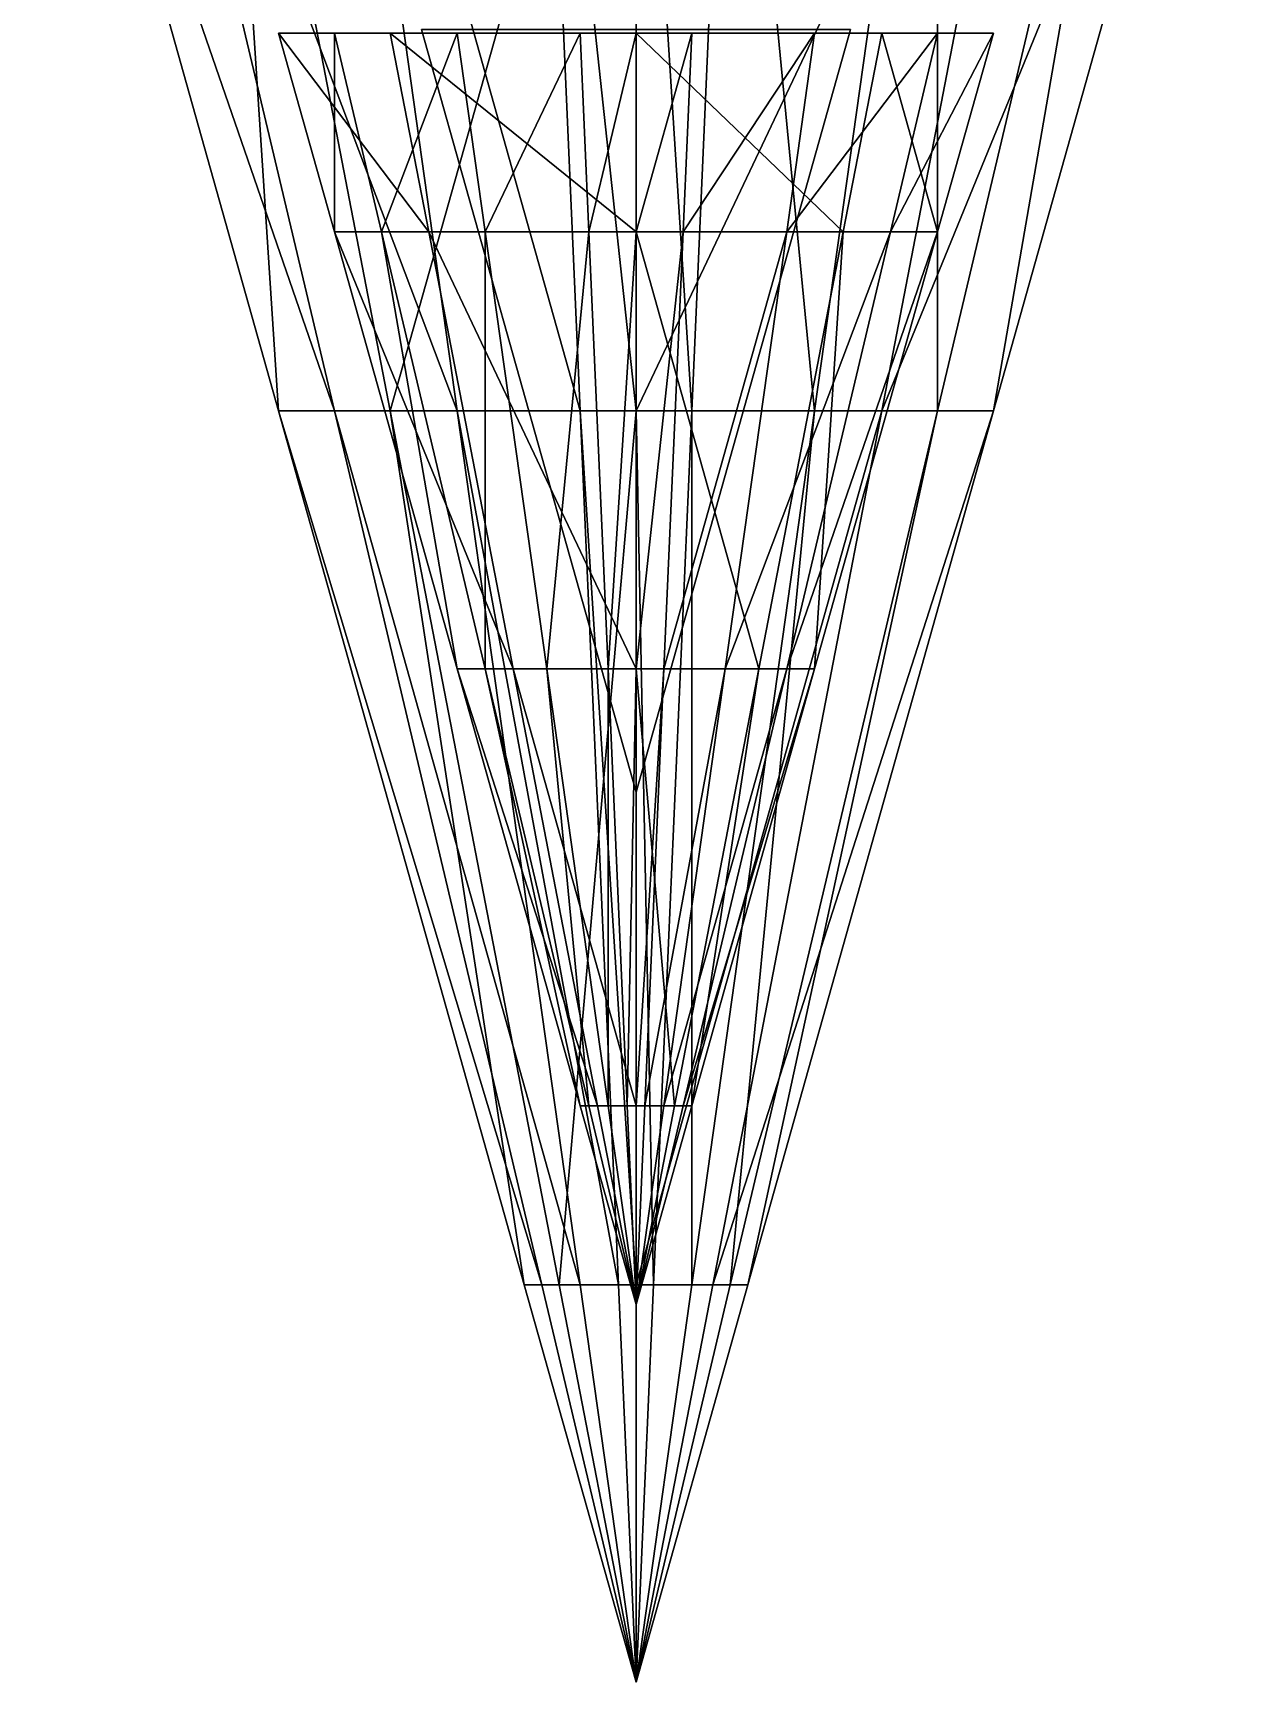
# Model space of a CAD drawing. Header units: metres. Extents: x -1.16 to 1.12, y -2 to 2.02.
# Drawn here: x -0.949 to 0.949, y -2 to 0.594 of the extents above; entities that cross this region are included whole.
import ezdxf

# ---------------------------------------------------------------- set-up
doc = ezdxf.new("R2010")
doc.units = ezdxf.units.M

msp = doc.modelspace()

# ---------------------------------------------------------------- linework, layer by layer
at = {"layer": 'Frigate Parent'}
for points in [[(-0.5625, 0), (-0.9492, 1.375, 0), (-0.6526, 1.375, 0)], [(-0.4746, 0, -0.041), (-0.9492, 1.375, 0), (-0.5625, 0)], [(-0.4746, 0, -0.041), (-0.8009, 1.375, -0.0692), (-0.9492, 1.375, 0)], [(-0.2813, 0, -0.1313), (-0.8009, 1.375, -0.0692), (-0.4746, 0, -0.041)], [(-0.2813, 0, -0.1313), (-0.4746, 1.375, -0.2215), (-0.8009, 1.375, -0.0692)], [(-0.3867, 0), (-0.6526, 1.375, 0), (0, 1.375, 0)], [(-0.5625, 0), (-0.6526, 1.375, 0), (-0.3867, 0)], [(-0.0879, 0, -0.2215), (-0.4746, 1.375, -0.2215), (-0.2813, 0, -0.1313)], [(-0.0879, 0, -0.2215), (-0.1483, 1.375, -0.3738), (-0.4746, 1.375, -0.2215)], [(-0.3867, 0), (0, 1.375, 0), (0, 0)], [(0, 0, -0.2625), (-0.1483, 1.375, -0.3738), (-0.0879, 0, -0.2215)], [(0, 0, -0.2625), (0, 1.375, -0.443), (-0.1483, 1.375, -0.3738)], [(0, 0), (0.6526, 1.375, 0), (0.3867, 0)], [(0, 0), (0, 1.375, 0), (0.6526, 1.375, 0)], [(0.0879, 0, -0.2215), (0, 1.375, -0.443), (0, 0, -0.2625)], [(0.0879, 0, -0.2215), (0.1483, 1.375, -0.3738), (0, 1.375, -0.443)], [(0.2812, 0, -0.1313), (0.1483, 1.375, -0.3738), (0.0879, 0, -0.2215)], [(0.2812, 0, -0.1313), (0.4746, 1.375, -0.2215), (0.1483, 1.375, -0.3738)], [(0.4746, 0, -0.041), (0.4746, 1.375, -0.2215), (0.2812, 0, -0.1313)], [(0.3867, 0), (0.9492, 1.375, 0), (0.5625, 0)], [(0.3867, 0), (0.6526, 1.375, 0), (0.9492, 1.375, 0)], [(0.4746, 0, -0.041), (0.8009, 1.375, -0.0692), (0.4746, 1.375, -0.2215)], [(0.5625, 0, 0), (0.8009, 1.375, -0.0692), (0.4746, 0, -0.041)], [(0.5625, 0, 0), (0.9492, 1.375, 0), (0.8009, 1.375, -0.0692)], [(0, -1.375, -0.082), (0, 0, -0.2625), (-0.0879, 0, -0.2215)], [(0, -1.375, 0), (0.3867, 0), (0.1209, -1.375, 0)], [(0, -1.375, 0), (0, 0), (0.3867, 0)], [(0.0275, -1.375, -0.0692), (0, 0, -0.2625), (0, -1.375, -0.082)], [(0.0275, -1.375, -0.0692), (0.0879, 0, -0.2215), (0, 0, -0.2625)], [(0.0879, -1.375, -0.041), (0.0879, 0, -0.2215), (0.0275, -1.375, -0.0692)], [(0.0879, -1.375, -0.041), (0.2812, 0, -0.1313), (0.0879, 0, -0.2215)], [(0.1483, -1.375, -0.0128), (0.2812, 0, -0.1313), (0.0879, -1.375, -0.041)], [(0.1209, -1.375, 0), (0.5625, 0), (0.1758, -1.375, 0)], [(0.1209, -1.375, 0), (0.3867, 0), (0.5625, 0)], [(0.1483, -1.375, -0.0128), (0.4746, 0, -0.041), (0.2812, 0, -0.1313)], [(0.1758, -1.375, 0), (0.4746, 0, -0.041), (0.1483, -1.375, -0.0128)], [(0.1758, -1.375, 0), (0.5625, 0, 0), (0.4746, 0, -0.041)], [(-0.1758, -1.375, 0), (-0.5625, 0), (-0.3867, 0)], [(-0.1483, -1.375, -0.0128), (-0.5625, 0), (-0.1758, -1.375, 0)], [(-0.1483, -1.375, -0.0128), (-0.4746, 0, -0.041), (-0.5625, 0)], [(-0.0879, -1.375, -0.041), (-0.4746, 0, -0.041), (-0.1483, -1.375, -0.0128)], [(-0.0879, -1.375, -0.041), (-0.2813, 0, -0.1313), (-0.4746, 0, -0.041)], [(-0.1208, -1.375, 0), (-0.3867, 0), (0, 0)], [(-0.1758, -1.375, 0), (-0.3867, 0), (-0.1208, -1.375, 0)], [(-0.0275, -1.375, -0.0692), (-0.2813, 0, -0.1313), (-0.0879, -1.375, -0.041)], [(-0.0275, -1.375, -0.0692), (-0.0879, 0, -0.2215), (-0.2813, 0, -0.1313)], [(-0.1208, -1.375, 0), (0, 0), (0, -1.375, 0)], [(0, -1.375, -0.082), (-0.0879, 0, -0.2215), (-0.0275, -1.375, -0.0692)], [(0, -2, 0), (-0.1758, -1.375, 0), (-0.1208, -1.375, 0)], [(0, -2, 0), (-0.1758, -1.375, 0), (0, -2, 0)], [(0, -2, 0), (-0.1483, -1.375, -0.0128), (-0.1758, -1.375, 0)], [(0, -2, 0), (-0.1483, -1.375, -0.0128), (0, -2, 0)], [(0, -2, 0), (-0.0879, -1.375, -0.041), (-0.1483, -1.375, -0.0128)], [(0, -2, 0), (-0.1208, -1.375, 0), (0, -1.375, 0)], [(0, -2, 0), (-0.1208, -1.375, 0), (0, -2, 0)], [(0, -2, 0), (-0.0879, -1.375, -0.041), (0, -2, 0)], [(0, -2, 0), (-0.0275, -1.375, -0.0692), (-0.0879, -1.375, -0.041)], [(0, -2, 0), (-0.0275, -1.375, -0.0692), (0, -2, 0)], [(0, -2, 0), (0, -1.375, -0.082), (-0.0275, -1.375, -0.0692)], [(0, -2, 0), (0.1758, -1.375, 0), (0, -2, 0)], [(0, -2, 0), (0.1209, -1.375, 0), (0.1758, -1.375, 0)], [(0, -2, 0), (0.1209, -1.375, 0), (0, -2, 0)], [(0, -2, 0), (0, -1.375, 0), (0.1209, -1.375, 0)], [(0, -2, 0), (0, -1.375, 0), (0, -2, 0)], [(0, -2, 0), (0, -1.375, -0.082), (0, -2, 0)], [(0, -2, 0), (0.0275, -1.375, -0.0692), (0, -1.375, -0.082)], [(0, -2, 0), (0.0275, -1.375, -0.0692), (0, -2, 0)], [(0, -2, 0), (0.0879, -1.375, -0.041), (0.0275, -1.375, -0.0692)], [(0, -2, 0), (0.0879, -1.375, -0.041), (0, -2, 0)], [(0, -2, 0), (0.1483, -1.375, -0.0128), (0.0879, -1.375, -0.041)], [(0, -2, 0), (0.1483, -1.375, -0.0128), (0, -2, 0)], [(0, -2, 0), (0.1758, -1.375, 0), (0.1483, -1.375, -0.0128)]]:
    msp.add_3dface(points, dxfattribs=at)
at = {"layer": 'Prism'}
for points in [[(-0.3375, 0.6, 0.131), (0, -0.6, 0.191), (0, -0.6, 0.131)], [(-0.3375, 0.6, 0.131), (-0.3375, 0.6, 0.191), (0, -0.6, 0.191)], [(0, -0.6, 0.131), (0.3375, 0.6, 0.131), (-0.3375, 0.6, 0.131)], [(0.3375, 0.6, 0.191), (0, -0.6, 0.191), (-0.3375, 0.6, 0.191)], [(0, -0.6, 0.131), (0.3375, 0.6, 0.191), (0.3375, 0.6, 0.131)], [(0, -0.6, 0.131), (0, -0.6, 0.191), (0.3375, 0.6, 0.191)]]:
    msp.add_3dface(points, dxfattribs=at)
at = {"layer": 'Pyramid 1'}
for points in [[(-0.3263, 0.2817, 0), (-0.5625, 0.5942, 0), (-0.4746, 0.2817, 0)], [(-0.3263, 0.2817, 0), (-0.3867, 0.5942, 0), (-0.5625, 0.5942, 0)], [(-0.4746, 0.2817, 0), (-0.5625, 0.5942, 0), (-0.4746, 0.5942, 0.0586)], [(-0.4746, 0.5942, 0.0586), (-0.5625, 0.5942, 0), (-0.3867, 0.5942, 0)], [(-0.4005, 0.2817, 0.0494), (-0.4746, 0.5942, 0.0586), (-0.2813, 0.5942, 0.1875)], [(-0.4746, 0.2817, 0), (-0.4746, 0.5942, 0.0586), (-0.4005, 0.2817, 0.0494)], [(-0.3867, 0.5942, 0), (-0.2813, 0.5942, 0.1875), (-0.4746, 0.5942, 0.0586)], [(-0.4005, 0.2817, 0.0494), (-0.2813, 0.5942, 0.1875), (-0.2373, 0.2817, 0.1582)], [(0, 0.2817, 0), (-0.3867, 0.5942, 0), (-0.3263, 0.2817, 0)], [(0, 0.2817, 0), (0, 0.5942, 0), (-0.3867, 0.5942, 0)], [(-0.2813, 0.5942, 0.1875), (-0.3867, 0.5942, 0), (0, 0.5942, 0)], [(-0.2373, 0.2817, 0.1582), (-0.2813, 0.5942, 0.1875), (-0.0879, 0.5942, 0.3164)], [(0, 0.5942, 0), (-0.0879, 0.5942, 0.3164), (-0.2813, 0.5942, 0.1875)], [(-0.2373, 0.2817, 0.1582), (-0.0879, 0.5942, 0.3164), (-0.0742, 0.2817, 0.267)], [(-0.0742, 0.2817, 0.267), (-0.0879, 0.5942, 0.3164), (0, 0.5942, 0.375)], [(-0.0879, 0.5942, 0.3164), (0.0879, 0.5942, 0.3164), (0, 0.5942, 0.375)], [(0.0879, 0.5942, 0.3164), (-0.0879, 0.5942, 0.3164), (0, 0.5942, 0)], [(-0.0742, 0.2817, 0.267), (0, 0.5942, 0.375), (0, 0.2817, 0.3164)], [(0.3263, 0.2817, 0), (0, 0.5942, 0), (0, 0.2817, 0)], [(0.3263, 0.2817, 0), (0.3867, 0.5942, 0), (0, 0.5942, 0)], [(0, 0.2817, 0.3164), (0.0879, 0.5942, 0.3164), (0.0742, 0.2817, 0.267)], [(0, 0.2817, 0.3164), (0, 0.5942, 0.375), (0.0879, 0.5942, 0.3164)], [(0, 0.5942, 0), (0.3867, 0.5942, 0), (0.2812, 0.5942, 0.1875)], [(0.0879, 0.5942, 0.3164), (0, 0.5942, 0), (0.2812, 0.5942, 0.1875)], [(0.0742, 0.2817, 0.267), (0.2812, 0.5942, 0.1875), (0.2373, 0.2817, 0.1582)], [(0.0742, 0.2817, 0.267), (0.0879, 0.5942, 0.3164), (0.2812, 0.5942, 0.1875)], [(0.2373, 0.2817, 0.1582), (0.4746, 0.5942, 0.0586), (0.4005, 0.2817, 0.0494)], [(0.2373, 0.2817, 0.1582), (0.2812, 0.5942, 0.1875), (0.4746, 0.5942, 0.0586)], [(0.2812, 0.5942, 0.1875), (0.3867, 0.5942, 0), (0.4746, 0.5942, 0.0586)], [(0.4746, 0.2817, 0), (0.3867, 0.5942, 0), (0.3263, 0.2817, 0)], [(0.4746, 0.2817, 0), (0.5625, 0.5942, 0), (0.3867, 0.5942, 0)], [(0.3867, 0.5942, 0), (0.5625, 0.5942, 0), (0.4746, 0.5942, 0.0586)], [(0.4005, 0.2817, 0.0494), (0.5625, 0.5942, 0), (0.4746, 0.2817, 0)], [(0.4005, 0.2817, 0.0494), (0.4746, 0.5942, 0.0586), (0.5625, 0.5942, 0)], [(-0.1934, -0.4058, 0), (-0.4746, 0.2817, 0), (-0.2813, -0.4058, 0)], [(-0.1934, -0.4058, 0), (-0.3263, 0.2817, 0), (-0.4746, 0.2817, 0)], [(-0.2813, -0.4058, 0), (-0.4746, 0.2817, 0), (-0.4005, 0.2817, 0.0494)], [(-0.2373, -0.4058, 0.0293), (-0.4005, 0.2817, 0.0494), (-0.2373, 0.2817, 0.1582)], [(-0.2813, -0.4058, 0), (-0.4005, 0.2817, 0.0494), (-0.2373, -0.4058, 0.0293)], [(0, -0.4058, 0), (-0.3263, 0.2817, 0), (-0.1934, -0.4058, 0)], [(0, -0.4058, 0), (0, 0.2817, 0), (-0.3263, 0.2817, 0)], [(-0.1406, -0.4058, 0.0938), (-0.2373, 0.2817, 0.1582), (-0.0742, 0.2817, 0.267)], [(-0.2373, -0.4058, 0.0293), (-0.2373, 0.2817, 0.1582), (-0.1406, -0.4058, 0.0938)], [(-0.1406, -0.4058, 0.0938), (-0.0742, 0.2817, 0.267), (-0.0439, -0.4058, 0.1582)], [(-0.0439, -0.4058, 0.1582), (-0.0742, 0.2817, 0.267), (0, 0.2817, 0.3164)], [(-0.0439, -0.4058, 0.1582), (0, 0.2817, 0.3164), (0, -0.4058, 0.1875)], [(0.1934, -0.4058, 0), (0, 0.2817, 0), (0, -0.4058, 0)], [(0.1934, -0.4058, 0), (0.3263, 0.2817, 0), (0, 0.2817, 0)], [(0, -0.4058, 0.1875), (0.0742, 0.2817, 0.267), (0.0439, -0.4058, 0.1582)], [(0, -0.4058, 0.1875), (0, 0.2817, 0.3164), (0.0742, 0.2817, 0.267)], [(0.0439, -0.4058, 0.1582), (0.2373, 0.2817, 0.1582), (0.1406, -0.4058, 0.0938)], [(0.0439, -0.4058, 0.1582), (0.0742, 0.2817, 0.267), (0.2373, 0.2817, 0.1582)], [(0.1406, -0.4058, 0.0938), (0.4005, 0.2817, 0.0494), (0.2373, -0.4058, 0.0293)], [(0.1406, -0.4058, 0.0938), (0.2373, 0.2817, 0.1582), (0.4005, 0.2817, 0.0494)], [(0.2812, -0.4058, 0), (0.3263, 0.2817, 0), (0.1934, -0.4058, 0)], [(0.2373, -0.4058, 0.0293), (0.4746, 0.2817, 0), (0.2812, -0.4058, 0)], [(0.2373, -0.4058, 0.0293), (0.4005, 0.2817, 0.0494), (0.4746, 0.2817, 0)], [(0.2812, -0.4058, 0), (0.4746, 0.2817, 0), (0.3263, 0.2817, 0)], [(-0.0604, -1.0933, 0), (-0.2813, -0.4058, 0), (-0.0879, -1.0933, 0)], [(-0.0604, -1.0933, 0), (-0.1934, -0.4058, 0), (-0.2813, -0.4058, 0)], [(-0.0879, -1.0933, 0), (-0.2813, -0.4058, 0), (-0.2373, -0.4058, 0.0293)], [(-0.0742, -1.0933, 0.0092), (-0.2373, -0.4058, 0.0293), (-0.1406, -0.4058, 0.0938)], [(-0.0879, -1.0933, 0), (-0.2373, -0.4058, 0.0293), (-0.0742, -1.0933, 0.0092)], [(0, -1.0933, 0), (-0.1934, -0.4058, 0), (-0.0604, -1.0933, 0)], [(0, -1.0933, 0), (0, -0.4058, 0), (-0.1934, -0.4058, 0)], [(-0.0439, -1.0933, 0.0293), (-0.1406, -0.4058, 0.0938), (-0.0439, -0.4058, 0.1582)], [(-0.0742, -1.0933, 0.0092), (-0.1406, -0.4058, 0.0938), (-0.0439, -1.0933, 0.0293)], [(-0.0137, -1.0933, 0.0494), (-0.0439, -0.4058, 0.1582), (0, -0.4058, 0.1875)], [(-0.0439, -1.0933, 0.0293), (-0.0439, -0.4058, 0.1582), (-0.0137, -1.0933, 0.0494)], [(-0.0137, -1.0933, 0.0494), (0, -0.4058, 0.1875), (0, -1.0933, 0.0586)], [(0.0604, -1.0933, 0), (0, -0.4058, 0), (0, -1.0933, 0)], [(0.0604, -1.0933, 0), (0.1934, -0.4058, 0), (0, -0.4058, 0)], [(0, -1.0933, 0.0586), (0.0439, -0.4058, 0.1582), (0.0137, -1.0933, 0.0494)], [(0, -1.0933, 0.0586), (0, -0.4058, 0.1875), (0.0439, -0.4058, 0.1582)], [(0.0137, -1.0933, 0.0494), (0.1406, -0.4058, 0.0938), (0.0439, -1.0933, 0.0293)], [(0.0137, -1.0933, 0.0494), (0.0439, -0.4058, 0.1582), (0.1406, -0.4058, 0.0938)], [(0.0439, -1.0933, 0.0293), (0.2373, -0.4058, 0.0293), (0.0742, -1.0933, 0.0092)], [(0.0439, -1.0933, 0.0293), (0.1406, -0.4058, 0.0938), (0.2373, -0.4058, 0.0293)], [(0.0879, -1.0933, 0), (0.1934, -0.4058, 0), (0.0604, -1.0933, 0)], [(0.0742, -1.0933, 0.0092), (0.2812, -0.4058, 0), (0.0879, -1.0933, 0)], [(0.0742, -1.0933, 0.0092), (0.2373, -0.4058, 0.0293), (0.2812, -0.4058, 0)], [(0.0879, -1.0933, 0), (0.2812, -0.4058, 0), (0.1934, -0.4058, 0)], [(0, -1.4058, 0), (-0.0879, -1.0933, 0), (0, -1.4058, 0)], [(0, -1.4058, 0), (-0.0604, -1.0933, 0), (-0.0879, -1.0933, 0)], [(0, -1.4058, 0), (-0.0879, -1.0933, 0), (-0.0742, -1.0933, 0.0092)], [(0, -1.4058, 0), (-0.0742, -1.0933, 0.0092), (-0.0439, -1.0933, 0.0293)], [(0, -1.4058, 0), (-0.0742, -1.0933, 0.0092), (0, -1.4058, 0)], [(0, -1.4058, 0), (-0.0604, -1.0933, 0), (0, -1.4058, 0)], [(0, -1.4058, 0), (0, -1.0933, 0), (-0.0604, -1.0933, 0)], [(0, -1.4058, 0), (-0.0439, -1.0933, 0.0293), (-0.0137, -1.0933, 0.0494)], [(0, -1.4058, 0), (-0.0439, -1.0933, 0.0293), (0, -1.4058, 0)], [(0, -1.4058, 0), (-0.0137, -1.0933, 0.0494), (0, -1.0933, 0.0586)], [(0, -1.4058, 0), (-0.0137, -1.0933, 0.0494), (0, -1.4058, 0)], [(0, -1.4058, 0), (0, -1.0933, 0), (0, -1.4058, 0)], [(0, -1.4058, 0), (0.0604, -1.0933, 0), (0, -1.0933, 0)], [(0, -1.4058, 0), (0.0604, -1.0933, 0), (0, -1.4058, 0)], [(0, -1.4058, 0), (0.0879, -1.0933, 0), (0.0604, -1.0933, 0)], [(0, -1.4058, 0), (0.0879, -1.0933, 0), (0, -1.4058, 0)], [(0, -1.4058, 0), (0.0742, -1.0933, 0.0092), (0.0879, -1.0933, 0)], [(0, -1.4058, 0), (0.0742, -1.0933, 0.0092), (0, -1.4058, 0)], [(0, -1.4058, 0), (0.0439, -1.0933, 0.0293), (0.0742, -1.0933, 0.0092)], [(0, -1.4058, 0), (0.0439, -1.0933, 0.0293), (0, -1.4058, 0)], [(0, -1.4058, 0), (0.0137, -1.0933, 0.0494), (0.0439, -1.0933, 0.0293)], [(0, -1.4058, 0), (0.0137, -1.0933, 0.0494), (0, -1.4058, 0)], [(0, -1.4058, 0), (0, -1.0933, 0.0586), (0.0137, -1.0933, 0.0494)], [(0, -1.4058, 0), (0, -1.0933, 0.0586), (0, -1.4058, 0)]]:
    msp.add_3dface(points, dxfattribs=at)

doc.saveas('drawing.dxf')
